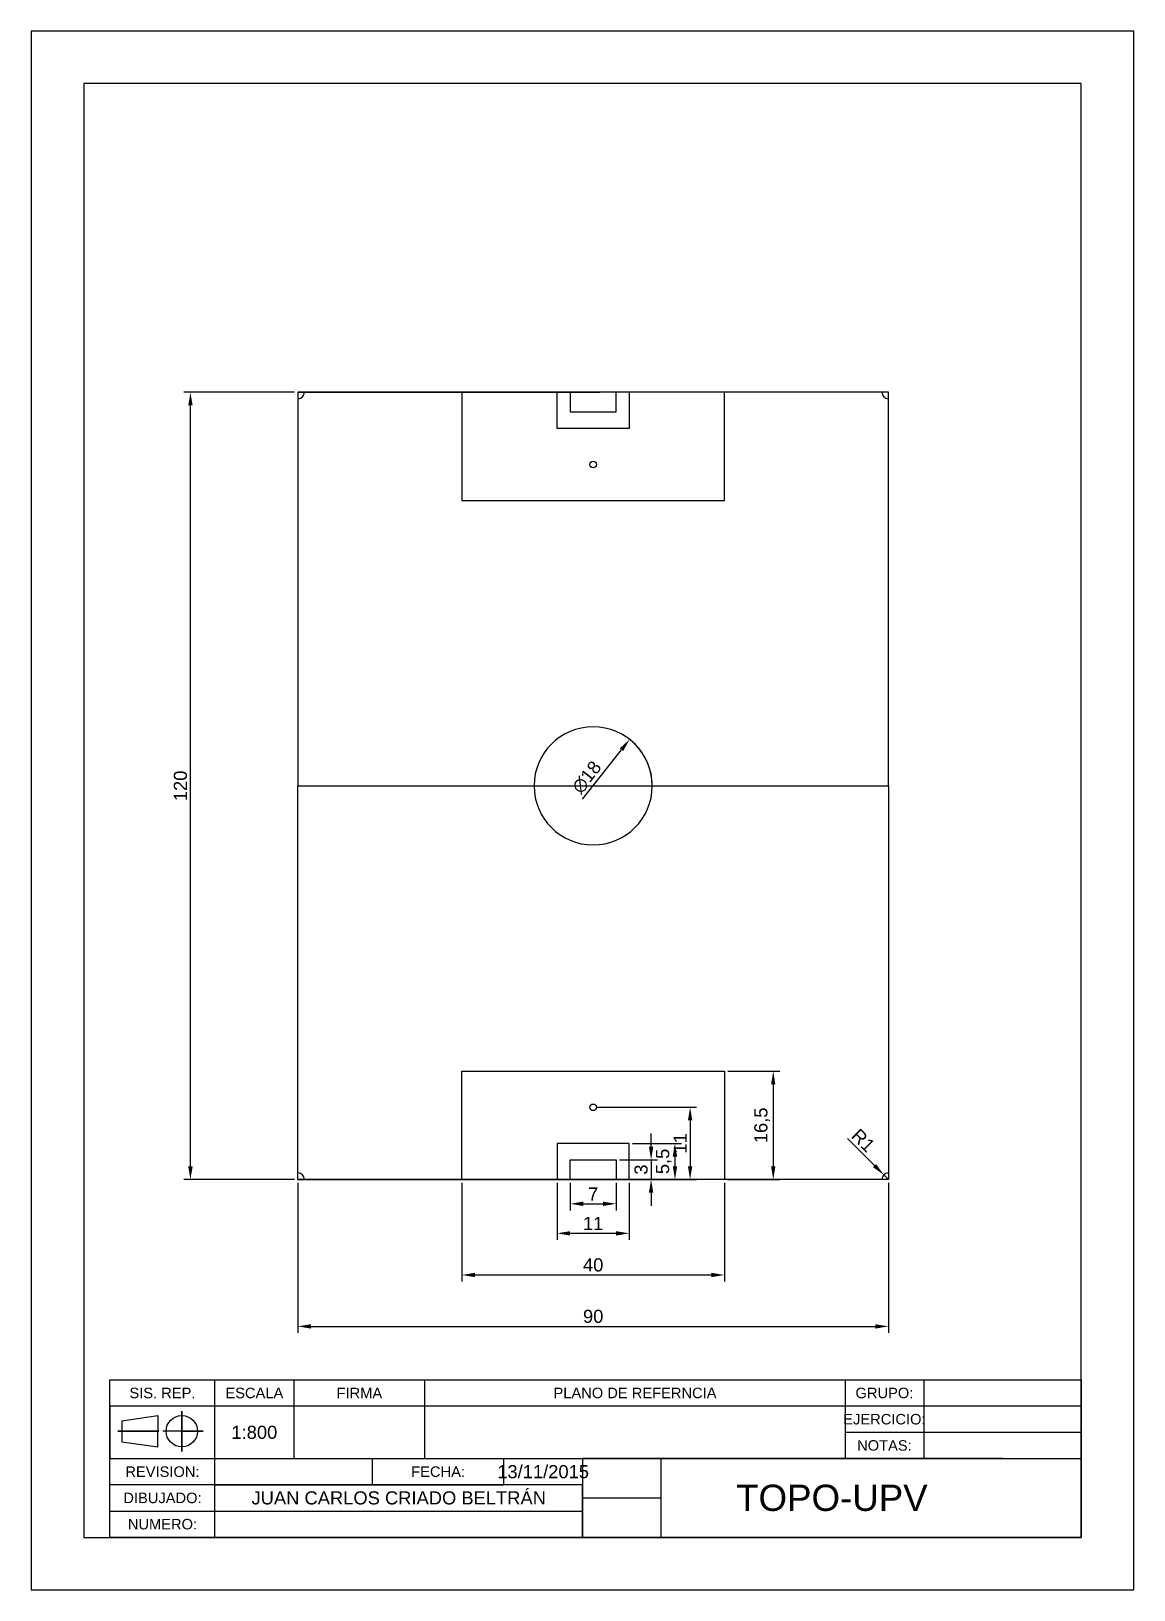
# Model space of a CAD drawing. Header units: millimetres. Extents: x 0 to 210, y 0 to 297.
import ezdxf

# ---------------------------------------------------------------- set-up
doc = ezdxf.new("R2010")
doc.units = ezdxf.units.MM
doc.layers.add('Cotas', color=1, linetype='Continuous')
doc.layers.add('Sombreado', color=7, linetype='Continuous')
doc.styles.get("Standard").update_dxf_attribs({"font": 'arial.ttf'})
doc.dimstyles.new('ISO-25', dxfattribs={"dimtxt": 2.5, "dimasz": 2.5, "dimexe": 1.25, "dimexo": 0.625, "dimtad": 1, "dimdec": 1, "dimlfac": 0.8, "dimtxsty": 'Standard', "dimcen": 2.5, "dimadec": 0, "dimazin": 0, "dimtfac": 1, "dimtdec": 1, "dimtmove": 0, "dimatfit": 3, "dimfxl": 1, "dimarcsym": 0})

# ---------------------------------------------------------------- blocks, each defined once
blk = doc.blocks.new('*D22')
at = {"layer": 'Cotas', "color": 0, "lineweight": -2, "transparency": 16777216}
for p, q in [((50.78, 77.57), (50.78, 48.95)), ((163.28, 77.57), (163.28, 48.95)), ((53.28, 50.2), (160.78, 50.2))]:
    blk.add_line(p, q, dxfattribs=at)
at = {"layer": 'Cotas', "color": 0, "transparency": 16777216}
for points in [[(53.28, 50.61), (53.28, 49.78), (50.78, 50.2)], [(160.78, 50.61), (160.78, 49.78), (163.28, 50.2)]]:
    blk.add_solid(points, dxfattribs=at)
at = {"layer": 'Defpoints', "color": 0, "transparency": 16777216}
for p in [(50.78, 78.19), (163.28, 78.19), (163.28, 50.2)]:
    blk.add_point(p, dxfattribs=at)
at = {"layer": 'Cotas', "color": 0, "transparency": 16777216, "insert": (107.03, 52.1), "char_height": 2.5, "attachment_point": 5}
blk.add_mtext('90', dxfattribs=at)
blk = doc.blocks.new('*D23')
at = {"layer": 'Cotas', "color": 0, "lineweight": -2, "transparency": 16777216}
for p, q in [((82.03, 77.57), (82.03, 58.74)), ((132.03, 77.57), (132.03, 58.74)), ((84.53, 59.99), (129.53, 59.99))]:
    blk.add_line(p, q, dxfattribs=at)
at = {"layer": 'Cotas', "color": 0, "transparency": 16777216}
for points in [[(84.53, 60.41), (84.53, 59.58), (82.03, 59.99)], [(129.53, 60.41), (129.53, 59.58), (132.03, 59.99)]]:
    blk.add_solid(points, dxfattribs=at)
at = {"layer": 'Defpoints', "color": 0, "transparency": 16777216}
for p in [(82.03, 78.19), (132.03, 78.19), (132.03, 59.99)]:
    blk.add_point(p, dxfattribs=at)
at = {"layer": 'Cotas', "color": 0, "transparency": 16777216, "insert": (107.03, 61.9), "char_height": 2.5, "attachment_point": 5}
blk.add_mtext('40', dxfattribs=at)
blk = doc.blocks.new('*D24')
at = {"layer": 'Cotas', "color": 0, "lineweight": -2, "transparency": 16777216}
for p, q in [((100.15, 77.57), (100.15, 66.68)), ((113.9, 77.57), (113.9, 66.68)), ((102.65, 67.93), (111.4, 67.93))]:
    blk.add_line(p, q, dxfattribs=at)
at = {"layer": 'Cotas', "color": 0, "transparency": 16777216}
for points in [[(102.65, 68.34), (102.65, 67.51), (100.15, 67.93)], [(111.4, 68.34), (111.4, 67.51), (113.9, 67.93)]]:
    blk.add_solid(points, dxfattribs=at)
at = {"layer": 'Defpoints', "color": 0, "transparency": 16777216}
for p in [(100.15, 78.19), (113.9, 78.19), (113.9, 67.93)]:
    blk.add_point(p, dxfattribs=at)
at = {"layer": 'Cotas', "color": 0, "transparency": 16777216, "insert": (107.03, 69.81), "char_height": 2.5, "attachment_point": 5}
blk.add_mtext('11', dxfattribs=at)
blk = doc.blocks.new('*D25')
at = {"layer": 'Cotas', "color": 0, "lineweight": -2, "transparency": 16777216}
for p, q in [((102.65, 77.57), (102.65, 72.31)), ((111.4, 77.57), (111.4, 72.31)), ((105.15, 73.56), (108.9, 73.56))]:
    blk.add_line(p, q, dxfattribs=at)
at = {"layer": 'Cotas', "color": 0, "transparency": 16777216}
for points in [[(105.15, 73.98), (105.15, 73.14), (102.65, 73.56)], [(108.9, 73.98), (108.9, 73.14), (111.4, 73.56)]]:
    blk.add_solid(points, dxfattribs=at)
at = {"layer": 'Defpoints', "color": 0, "transparency": 16777216}
for p in [(102.65, 78.19), (111.4, 78.19), (111.4, 73.56)]:
    blk.add_point(p, dxfattribs=at)
at = {"layer": 'Cotas', "color": 0, "transparency": 16777216, "insert": (107.03, 75.43), "char_height": 2.5, "attachment_point": 5}
blk.add_mtext('7', dxfattribs=at)
blk = doc.blocks.new('*D26')
at = {"layer": 'Cotas', "color": 0, "lineweight": -2, "transparency": 16777216}
for p, q in [((50.15, 228.19), (29.08, 228.19)), ((30.33, 80.69), (30.33, 225.69)), ((50.15, 78.19), (29.08, 78.19))]:
    blk.add_line(p, q, dxfattribs=at)
at = {"layer": 'Cotas', "color": 0, "transparency": 16777216}
for points in [[(29.91, 225.69), (30.75, 225.69), (30.33, 228.19)], [(29.91, 80.69), (30.75, 80.69), (30.33, 78.19)]]:
    blk.add_solid(points, dxfattribs=at)
at = {"layer": 'Defpoints', "color": 0, "transparency": 16777216}
for p in [(30.33, 228.19), (50.78, 228.19), (50.78, 78.19)]:
    blk.add_point(p, dxfattribs=at)
at = {"layer": 'Cotas', "color": 0, "transparency": 16777216, "insert": (28.43, 153.19), "char_height": 2.5, "attachment_point": 5, "rotation": 90}
blk.add_mtext('120', dxfattribs=at)
blk = doc.blocks.new('*D27')
at = {"layer": 'Cotas', "color": 0, "lineweight": -2, "transparency": 16777216}
blk.add_line((105.03, 150.64), (112.42, 160.08), dxfattribs=at)
blk.add_arc((107.03, 153.19), 11.25, 3.1831, 58.2718, dxfattribs=at)
at = {"layer": 'Cotas', "color": 0, "transparency": 16777216}
blk.add_solid([(112.1, 160.34), (112.75, 159.82), (113.97, 162.05)], dxfattribs=at)
at = {"layer": 'Defpoints', "color": 0, "transparency": 16777216}
for p in [(113.97, 162.05), (100.09, 144.34)]:
    blk.add_point(p, dxfattribs=at)
at = {"layer": 'Cotas', "color": 0, "transparency": 16777216, "insert": (105.81, 154.83), "char_height": 2.5, "attachment_point": 5, "rotation": 51.9056}
blk.add_mtext('∅18', dxfattribs=at)
blk = doc.blocks.new('*D28')
at = {"layer": 'Cotas', "color": 0, "lineweight": -2, "transparency": 16777216}
for p, q in [((132.65, 98.82), (142.58, 98.82)), ((141.33, 96.32), (141.33, 80.69)), ((132.65, 78.19), (142.58, 78.19))]:
    blk.add_line(p, q, dxfattribs=at)
at = {"layer": 'Cotas', "color": 0, "transparency": 16777216}
for points in [[(140.91, 96.32), (141.74, 96.32), (141.33, 98.82)], [(140.91, 80.69), (141.74, 80.69), (141.33, 78.19)]]:
    blk.add_solid(points, dxfattribs=at)
at = {"layer": 'Defpoints', "color": 0, "transparency": 16777216}
for p in [(132.03, 98.82), (132.03, 78.19), (141.33, 78.19)]:
    blk.add_point(p, dxfattribs=at)
at = {"layer": 'Cotas', "color": 0, "transparency": 16777216, "insert": (139.2, 88.5), "char_height": 2.5, "attachment_point": 5, "rotation": 90}
blk.add_mtext('16,5', dxfattribs=at)
blk = doc.blocks.new('*D29')
at = {"layer": 'Cotas', "color": 0, "lineweight": -2, "transparency": 16777216}
for p, q in [((107.65, 91.94), (126.74, 91.94)), ((125.49, 89.44), (125.49, 80.69)), ((107.65, 78.19), (126.74, 78.19))]:
    blk.add_line(p, q, dxfattribs=at)
at = {"layer": 'Cotas', "color": 0, "transparency": 16777216}
for points in [[(125.08, 89.44), (125.91, 89.44), (125.49, 91.94)], [(125.08, 80.69), (125.91, 80.69), (125.49, 78.19)]]:
    blk.add_solid(points, dxfattribs=at)
at = {"layer": 'Defpoints', "color": 0, "transparency": 16777216}
for p in [(107.03, 91.94), (107.03, 78.19), (125.49, 78.19)]:
    blk.add_point(p, dxfattribs=at)
at = {"layer": 'Cotas', "color": 0, "transparency": 16777216, "insert": (123.61, 85.07), "char_height": 2.5, "attachment_point": 5, "rotation": 90}
blk.add_mtext('11', dxfattribs=at)
blk = doc.blocks.new('*D30')
at = {"layer": 'Cotas', "color": 0, "lineweight": -2, "transparency": 16777216}
for p, q in [((114.53, 85.07), (123.86, 85.07)), ((122.61, 82.57), (122.61, 80.69)), ((114.53, 78.19), (123.86, 78.19))]:
    blk.add_line(p, q, dxfattribs=at)
at = {"layer": 'Cotas', "color": 0, "transparency": 16777216}
for points in [[(122.19, 82.57), (123.03, 82.57), (122.61, 85.07)], [(122.19, 80.69), (123.03, 80.69), (122.61, 78.19)]]:
    blk.add_solid(points, dxfattribs=at)
at = {"layer": 'Defpoints', "color": 0, "transparency": 16777216}
for p in [(113.9, 85.07), (113.9, 78.19), (122.61, 78.19)]:
    blk.add_point(p, dxfattribs=at)
at = {"layer": 'Cotas', "color": 0, "transparency": 16777216, "insert": (120.49, 81.63), "char_height": 2.5, "attachment_point": 5, "rotation": 90}
blk.add_mtext('5,5', dxfattribs=at)
blk = doc.blocks.new('*D31')
at = {"layer": 'Cotas', "color": 0, "lineweight": -2, "transparency": 16777216}
for p, q in [((118.06, 84.44), (118.06, 86.94)), ((112.03, 81.94), (119.31, 81.94)), ((118.06, 81.94), (118.06, 78.19)), ((112.03, 78.19), (119.31, 78.19)), ((118.06, 75.69), (118.06, 73.19))]:
    blk.add_line(p, q, dxfattribs=at)
at = {"layer": 'Cotas', "color": 0, "transparency": 16777216}
for points in [[(117.64, 84.44), (118.48, 84.44), (118.06, 81.94)], [(117.64, 75.69), (118.48, 75.69), (118.06, 78.19)]]:
    blk.add_solid(points, dxfattribs=at)
at = {"layer": 'Defpoints', "color": 0, "transparency": 16777216}
for p in [(111.4, 81.94), (111.4, 78.19), (118.06, 78.19)]:
    blk.add_point(p, dxfattribs=at)
at = {"layer": 'Cotas', "color": 0, "transparency": 16777216, "insert": (116.16, 80.07), "char_height": 2.5, "attachment_point": 5, "rotation": 90}
blk.add_mtext('3', dxfattribs=at)
blk = doc.blocks.new('*D32')
at = {"layer": 'Cotas', "color": 0, "lineweight": -2, "transparency": 16777216}
for p, q in [((155.44, 85.98), (160.62, 80.84)), ((163.28, 78.19), (162.39, 79.07))]:
    blk.add_line(p, q, dxfattribs=at)
at = {"layer": 'Cotas', "color": 0, "transparency": 16777216}
blk.add_solid([(160.91, 81.13), (160.32, 80.54), (162.39, 79.07)], dxfattribs=at)
at = {"layer": 'Defpoints', "color": 0, "transparency": 16777216}
for p in [(162.39, 79.07), (163.28, 78.19)]:
    blk.add_point(p, dxfattribs=at)
at = {"layer": 'Cotas', "color": 0, "transparency": 16777216, "insert": (158.47, 85.63), "char_height": 2.5, "attachment_point": 5, "rotation": 315.1487}
blk.add_mtext('R1', dxfattribs=at)

msp = doc.modelspace()

# ---------------------------------------------------------------- linework, layer by layer
for p, q in [((15, 10), (15, 40)), ((15, 40), (200, 40)), ((35, 10), (35, 40)), ((35, 40), (50, 40)), ((50, 40), (50, 25)), ((75, 25), (75, 40)), ((75, 40), (155, 40)), ((155, 40), (155, 25)), ((155, 40), (170, 40)), ((170, 40), (170, 25)), ((200, 40), (200, 10)), ((200, 40), (200, 35)), ((200, 35), (15, 35)), ((15, 35), (15, 25)), ((17.27, 32.23), (24.11, 33.23)), ((24.11, 33.23), (24.11, 30.23)), ((28.69, 33.23), (28.69, 34.03)), ((28.69, 34.03), (28.69, 26.36)), ((28.69, 30.23), (28.69, 33.23)), ((28.69, 33.23), (28.69, 30.23)), ((200, 35), (200, 30)), ((15, 30.23), (15, 32.23)), ((15, 30.23), (15, 28.23)), ((17.27, 30.23), (16.52, 30.23)), ((16.52, 30.23), (24.11, 30.23)), ((17.27, 32.23), (17.27, 30.23)), ((24.11, 30.23), (17.27, 30.23)), ((17.27, 30.23), (17.27, 28.23)), ((24.11, 27.23), (24.11, 30.23)), ((24.11, 30.23), (24.21, 30.23)), ((24.21, 30.23), (24.31, 30.23)), ((24.31, 30.23), (24.21, 30.23)), ((32.78, 30.23), (25.1, 30.23)), ((28.69, 30.23), (25.69, 30.23)), ((28.69, 30.23), (31.69, 30.23)), ((31.69, 30.23), (28.69, 30.23)), ((28.69, 30.23), (28.69, 27.23)), ((28.69, 26.36), (28.69, 30.23)), ((28.69, 30.23), (32.78, 30.23)), ((200, 30), (155, 30)), ((17.27, 28.23), (24.11, 27.23)), ((15, 25), (200, 25)), ((50, 25), (75, 25)), ((65, 20), (65, 25)), ((90, 20), (90, 25)), ((185, 25), (105, 25)), ((120, 25), (105, 25)), ((105, 25), (105, 10)), ((120, 10), (120, 25)), ((200, 25), (200, 10)), ((105, 20), (15, 20)), ((35, 20), (65, 20)), ((65, 20), (90, 20)), ((105, 15), (105, 20)), ((15, 10), (15, 15)), ((15, 15), (105, 15)), ((105, 10), (105, 17.5)), ((105, 17.5), (120, 17.5)), ((200, 10), (15, 10)), ((90, 10), (20, 10)), ((105, 10), (35, 10)), ((105, 10), (90, 10)), ((200, 10), (120, 10)), ((200, 10), (185, 10))]:
    msp.add_line(p, q)
for points in [[(0, 0), (210, 0), (210, 297), (0, 297)], [(10, 10), (200, 10), (200, 287), (10, 287)]]:
    msp.add_lwpolyline(points, close=True)
msp.add_circle((28.69, 30.23), 3)
at = {"layer": 'Sombreado'}
for p, q in [((50.78, 228.19), (50.78, 153.19)), ((163.28, 228.19), (50.78, 228.19)), ((50.78, 228.19), (82.03, 228.19)), ((82.03, 228.19), (82.03, 207.57)), ((82.03, 228.19), (107.03, 228.19)), ((100.15, 221.32), (100.15, 228.19)), ((100.15, 228.19), (102.65, 228.19)), ((102.65, 228.19), (102.65, 224.44)), ((102.65, 228.19), (108.28, 228.19)), ((111.4, 224.44), (111.4, 228.19)), ((132.03, 228.19), (113.9, 228.19)), ((113.9, 228.19), (113.9, 221.32)), ((132.03, 207.57), (132.03, 228.19)), ((163.28, 153.19), (163.28, 228.19)), ((102.65, 224.44), (111.4, 224.44)), ((113.9, 221.32), (100.15, 221.32)), ((82.03, 207.57), (132.03, 207.57)), ((50.78, 78.19), (50.78, 153.19)), ((50.78, 153.19), (163.28, 153.19)), ((50.78, 153.19), (107.03, 153.19)), ((50.78, 153.19), (163.28, 153.19)), ((50.78, 153.19), (107.03, 153.19)), ((163.28, 153.19), (163.28, 78.19)), ((82.03, 78.19), (82.03, 98.82)), ((82.03, 98.82), (132.03, 98.82)), ((132.03, 98.82), (132.03, 78.19)), ((113.9, 85.07), (100.15, 85.07)), ((100.15, 85.07), (100.15, 78.19)), ((113.9, 78.19), (113.9, 85.07)), ((102.65, 78.19), (102.65, 81.94)), ((102.65, 81.94), (111.4, 81.94)), ((111.4, 81.94), (111.4, 78.19)), ((163.28, 78.19), (50.78, 78.19)), ((50.78, 78.19), (82.03, 78.19)), ((82.03, 78.19), (107.03, 78.19)), ((100.15, 78.19), (102.65, 78.19)), ((102.65, 78.19), (108.28, 78.19)), ((132.03, 78.19), (113.9, 78.19))]:
    msp.add_line(p, q, dxfattribs=at)
for centre in [(107.03, 214.44), (107.03, 91.94)]:
    msp.add_circle(centre, 0.625, dxfattribs=at)
for centre, radius, start, end in [((50.78, 228.19), 1.25, 270, 0), ((163.28, 228.19), 1.25, 180, 270), ((107.03, 153.19), 11.25, 0, 180), ((107.03, 153.19), 11.25, 180, 0), ((50.78, 78.19), 1.25, 0, 90), ((163.28, 78.19), 1.25, 90, 180)]:
    msp.add_arc(centre, radius, start, end, dxfattribs=at)

# ---------------------------------------------------------------- texts
at = {"attachment_point": 5}
for s, width, insert, char_height in [('\\pt6,10,14,16;SIS. REP.', 20, (25, 37.5), 2), ('ESCALA', 15, (42.5, 37.5), 2), ('FIRMA', 25, (62.5, 37.5), 2), ('PLANO DE REFERNCIA', 80, (115, 37.5), 2), ('GRUPO:', 15, (162.5, 37.5), 2), ('EJERCICIO:', 15, (162.5, 32.5), 2), ('NOTAS:', 15, (162.5, 27.5), 2), ('REVISION:', 20, (25, 22.5), 2), ('FECHA:', 25, (77.5, 22.5), 2), ('DIBUJADO:', 20, (25, 17.5), 2), ('TOPO-UPV', 65, (152.5, 17.5), 5), ('NUMERO:', 20, (25, 12.5), 2)]:
    msp.add_mtext_dynamic_manual_height_columns(s, width=width, gutter_width=12.5, heights=[0], dxfattribs=dict(at, insert=insert, char_height=char_height))
at = {"layer": 'Sombreado', "char_height": 2.5, "attachment_point": 5}
for s, width, insert in [('1:800', 15, (42.5, 30)), ('13/11/2015', 15, (97.5, 22.5)), ('JUAN CARLOS CRIADO BELTRÁN', 70, (70, 17.5))]:
    msp.add_mtext_dynamic_manual_height_columns(s, width=width, gutter_width=12.5, heights=[0], dxfattribs=dict(at, insert=insert))

# ---------------------------------------------------------------- dimensions: what is measured, and where the dimension line sits
at = {"layer": 'Cotas'}
for base, p1, p2, picture, middle in [((30.33, 228.19), (50.78, 78.19), (50.78, 228.19), '*D26', (28.43, 153.19)), ((141.33, 78.19), (132.03, 98.82), (132.03, 78.19), '*D28', (139.2, 88.5)), ((125.49, 78.19), (107.03, 91.94), (107.03, 78.19), '*D29', (123.61, 85.07)), ((118.06, 78.19), (111.4, 81.94), (111.4, 78.19), '*D31', (116.16, 80.07)), ((122.61, 78.19), (113.9, 85.07), (113.9, 78.19), '*D30', (120.49, 81.63))]:
    dim = msp.add_linear_dim(base=base, p1=p1, p2=p2, angle=90, dimstyle='ISO-25', dxfattribs=at)
    dim.commit()
    dim.dimension.update_dxf_attribs({"geometry": picture, "text_midpoint": middle})
dim = msp.add_diameter_dim_2p(p1=(100.09, 144.34), p2=(113.97, 162.05), dimstyle='ISO-25', dxfattribs=at)
dim.commit()
dim.dimension.update_dxf_attribs({"geometry": '*D27', "text_midpoint": (107.36, 153.61), "dimtype": 163})
dim = msp.add_radius_dim(center=(163.28, 78.19), mpoint=(162.39, 79.07), dimstyle='ISO-25', dxfattribs=at)
dim.commit()
dim.dimension.update_dxf_attribs({"geometry": '*D32', "text_midpoint": (158.47, 85.63)})
for base, p1, p2, picture, middle in [((163.28, 50.2), (50.78, 78.19), (163.28, 78.19), '*D22', (107.03, 52.1)), ((132.03, 59.99), (82.03, 78.19), (132.03, 78.19), '*D23', (107.03, 61.9)), ((113.9, 67.93), (100.15, 78.19), (113.9, 78.19), '*D24', (107.03, 69.81)), ((111.4, 73.56), (102.65, 78.19), (111.4, 78.19), '*D25', (107.03, 75.43))]:
    dim = msp.add_linear_dim(base=base, p1=p1, p2=p2, dimstyle='ISO-25', dxfattribs=at)
    dim.commit()
    dim.dimension.update_dxf_attribs({"geometry": picture, "text_midpoint": middle})

doc.saveas('drawing.dxf')
